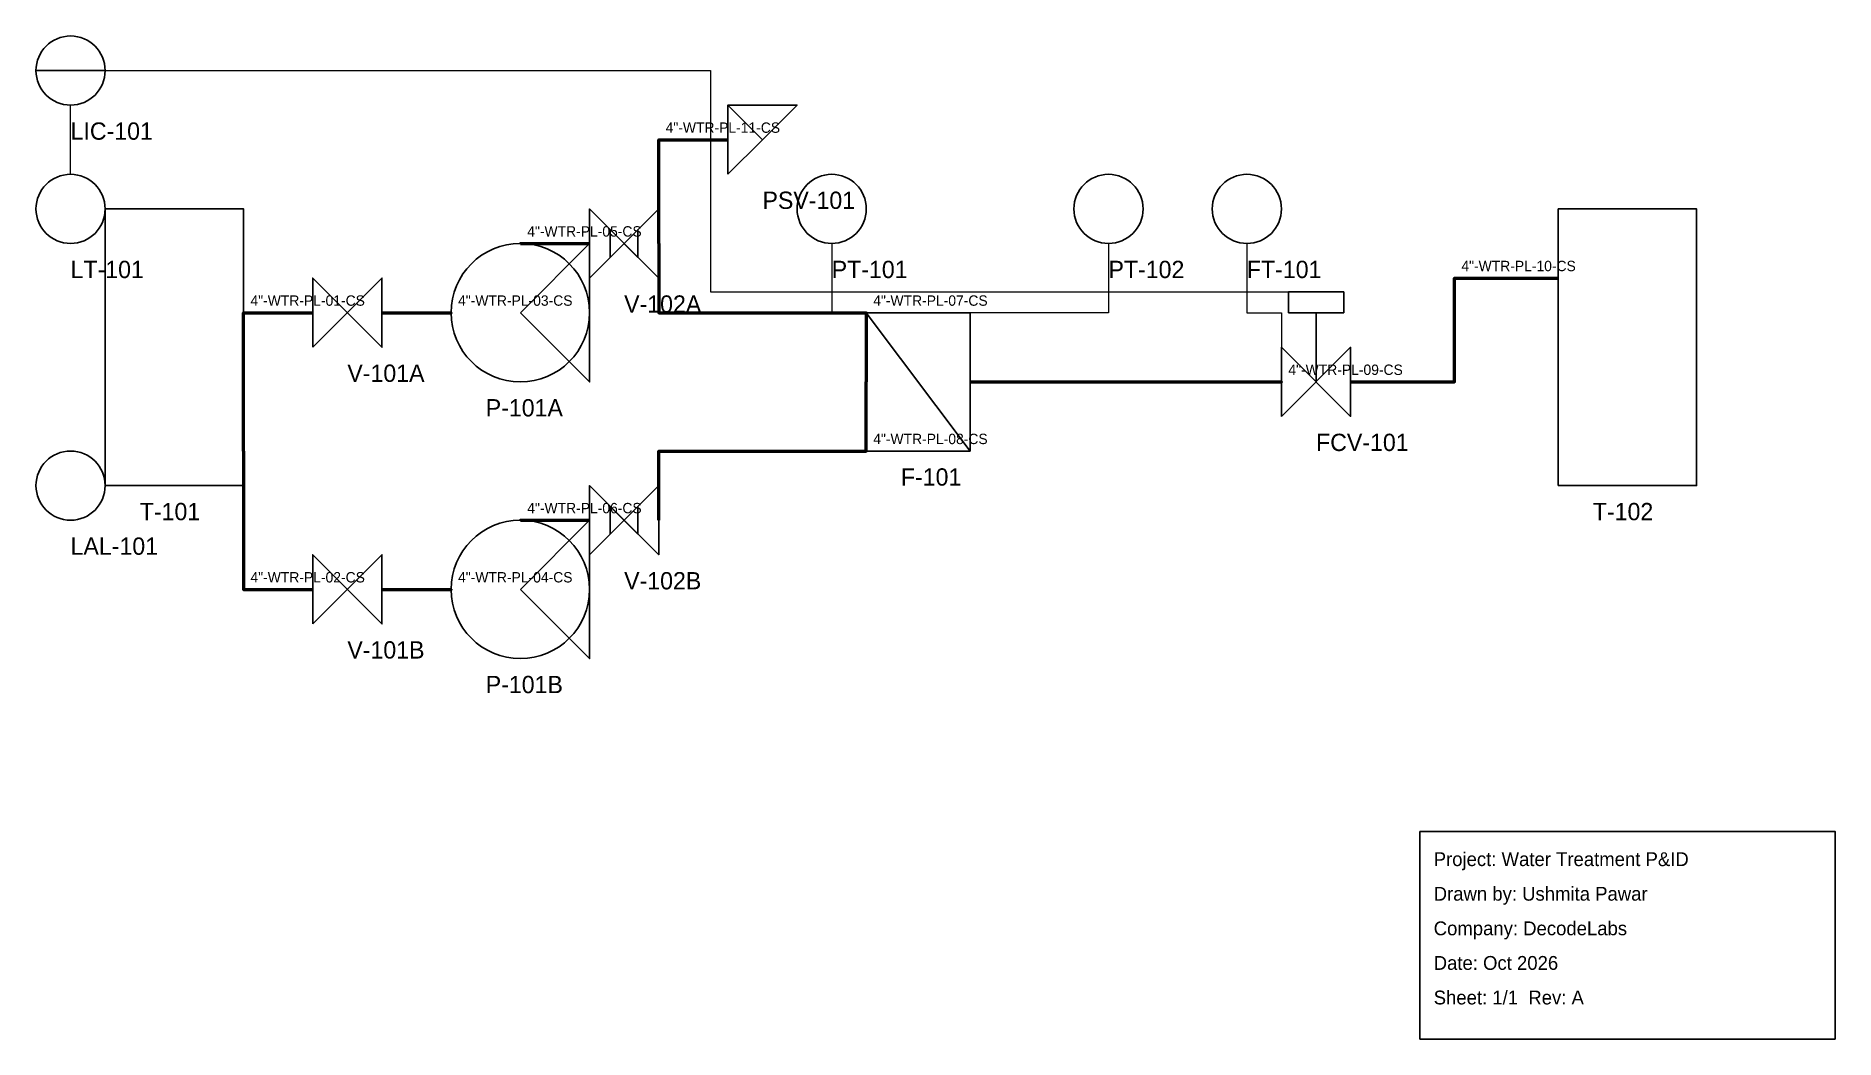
# Model space of a CAD drawing. Header units: metres. Extents: x 0 to 260, y -40 to 105.
import ezdxf

# ---------------------------------------------------------------- set-up
doc = ezdxf.new("R2010")
doc.units = ezdxf.units.M
for name, color, linetype in [('ANNOTATION', 3, 'Continuous'), ('EQUIPMENT', 7, 'Continuous'), ('TAGS', 2, 'Continuous')]:
    doc.layers.add(name, color=color, linetype=linetype)
doc.layers.add('INSTRUMENT_SIGNAL', color=1, linetype='Continuous', lineweight=13)
doc.layers.add('PIPING_PROCESS', color=5, linetype='Continuous', lineweight=50)

# ---------------------------------------------------------------- blocks, each defined once
blk = doc.blocks.new('TANK_VERT')
blk.add_lwpolyline([(0, 0), (20, 0), (20, 40), (0, 40), (0, 0)])
blk = doc.blocks.new('INSTRUMENT')
blk.add_circle((5, 5), 5)
blk = doc.blocks.new('INSTRUMENT_PANEL')
blk.add_line((0, 5), (10, 5))
blk.add_circle((5, 5), 5)
blk = doc.blocks.new('VALVE_GATE')
blk.add_lwpolyline([(0, 0), (0, 10), (10, 0), (10, 10), (0, 0)])
blk = doc.blocks.new('PUMP_CENTRIFUGAL')
blk.add_lwpolyline([(10, 10), (20, 20), (20, 0), (10, 10)])
blk.add_circle((10, 10), 10)
blk = doc.blocks.new('VALVE_CHECK')
for points in [[(0, 0), (0, 10), (10, 0), (10, 10), (0, 0)], [(3, 3), (3, 7), (7, 3), (7, 7)]]:
    blk.add_lwpolyline(points)
blk = doc.blocks.new('VALVE_SAFETY')
for points in [[(0, 0), (0, 10), (5, 5), (0, 0)], [(5, 5), (10, 10), (0, 10), (5, 5)]]:
    blk.add_lwpolyline(points)
blk = doc.blocks.new('FILTER')
blk.add_line((0, 20), (15, 0))
blk.add_lwpolyline([(0, 0), (15, 0), (15, 20), (0, 20), (0, 0)])
blk = doc.blocks.new('VALVE_CONTROL')
blk.add_line((5, 5), (5, 15))
for points in [[(1, 15), (9, 15), (9, 18), (1, 18), (1, 15)], [(0, 0), (0, 10), (10, 0), (10, 10), (0, 0)]]:
    blk.add_lwpolyline(points)

msp = doc.modelspace()

# ---------------------------------------------------------------- linework, layer by layer
at = {"layer": 'ANNOTATION'}
msp.add_lwpolyline([(200, -10), (260, -10), (260, -40), (200, -40), (200, -10)], dxfattribs=at)
at = {"layer": 'INSTRUMENT_SIGNAL'}
for points in [[(10, 100), (97.5, 100), (97.5, 68), (185, 68)], [(5, 85), (5, 95), (5, 95)], [(10, 80), (15, 80), (15, 80), (20, 80)], [(115, 75), (115, 65), (120, 65), (120, 55)], [(155, 75), (155, 65), (135, 65), (135, 55)], [(175, 75), (175, 65), (180, 65), (180, 55)], [(10, 40), (15, 40), (15, 40), (20, 40)]]:
    msp.add_lwpolyline(points, dxfattribs=at)
at = {"layer": 'PIPING_PROCESS'}
for points in [[(90, 75), (90, 90), (100, 90)], [(70, 75), (70, 75), (80, 75)], [(90, 75), (90, 65), (120, 65), (120, 55)], [(190, 55), (205, 55), (205, 70), (220, 70)], [(30, 45), (30, 65), (40, 65)], [(50, 65), (60, 65), (60, 65)], [(90, 35), (90, 45), (120, 45), (120, 55)], [(135, 55), (180, 55), (180, 55)], [(30, 45), (30, 25), (40, 25)], [(70, 35), (70, 35), (80, 35)], [(50, 25), (60, 25), (60, 25)]]:
    msp.add_lwpolyline(points, dxfattribs=at)

# ---------------------------------------------------------------- block references
at = {"layer": 'EQUIPMENT'}
for name, p in [('INSTRUMENT_PANEL', (0, 95)), ('VALVE_SAFETY', (100, 85)), ('INSTRUMENT', (0, 75)), ('INSTRUMENT', (110, 75)), ('INSTRUMENT', (150, 75)), ('INSTRUMENT', (170, 75)), ('TANK_VERT', (10, 40)), ('VALVE_CHECK', (80, 70)), ('TANK_VERT', (220, 40)), ('PUMP_CENTRIFUGAL', (60, 55)), ('VALVE_GATE', (40, 60)), ('VALVE_CONTROL', (180, 50)), ('FILTER', (120, 45)), ('INSTRUMENT', (0, 35)), ('VALVE_CHECK', (80, 30)), ('PUMP_CENTRIFUGAL', (60, 15)), ('VALVE_GATE', (40, 20))]:
    msp.add_blockref(name, p, dxfattribs=at)

# ---------------------------------------------------------------- texts
at = {"layer": 'ANNOTATION'}
for s, p in [('Project: Water Treatment P&ID', (202, -15)), ('Drawn by: Ushmita Pawar', (202, -20)), ('Company: DecodeLabs', (202, -25)), ('Date: Oct 2026', (202, -30)), ('Sheet: 1/1  Rev: A', (202, -35))]:
    msp.add_text(s, height=2, dxfattribs=at).set_placement(p)
at = {"layer": 'TAGS'}
for s, height, p in [('LIC-101', 2.5, (5, 90)), ('4"-WTR-PL-11-CS', 1.5, (91, 91)), ('PSV-101', 2.5, (105, 80)), ('4"-WTR-PL-05-CS', 1.5, (71, 76)), ('LT-101', 2.5, (5, 70)), ('PT-101', 2.5, (115, 70)), ('PT-102', 2.5, (155, 70)), ('FT-101', 2.5, (175, 70)), ('4"-WTR-PL-10-CS', 1.5, (206, 71)), ('4"-WTR-PL-01-CS', 1.5, (31, 66)), ('4"-WTR-PL-03-CS', 1.5, (61, 66)), ('V-102A', 2.5, (85, 65)), ('4"-WTR-PL-07-CS', 1.5, (121, 66)), ('V-101A', 2.5, (45, 55)), ('4"-WTR-PL-09-CS', 1.5, (181, 56)), ('P-101A', 2.5, (65, 50)), ('4"-WTR-PL-08-CS', 1.5, (121, 46)), ('FCV-101', 2.5, (185, 45)), ('F-101', 2.5, (125, 40)), ('T-101', 2.5, (15, 35)), ('4"-WTR-PL-06-CS', 1.5, (71, 36)), ('T-102', 2.5, (225, 35)), ('LAL-101', 2.5, (5, 30)), ('4"-WTR-PL-02-CS', 1.5, (31, 26)), ('4"-WTR-PL-04-CS', 1.5, (61, 26)), ('V-102B', 2.5, (85, 25)), ('V-101B', 2.5, (45, 15)), ('P-101B', 2.5, (65, 10))]:
    msp.add_text(s, height=height, dxfattribs=at).set_placement(p)

doc.saveas('drawing.dxf')
